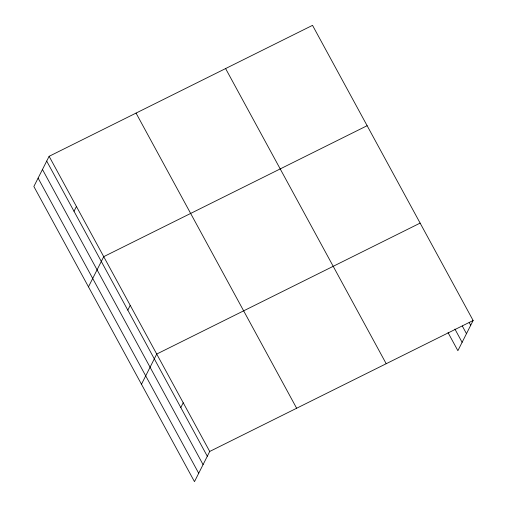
<?xml version="1.0" encoding="UTF-8"?>
<svg xmlns="http://www.w3.org/2000/svg" width="507" height="507" viewBox="0 0 507 507"><rect width="100%" height="100%" fill="white"/><g stroke="black" fill="none" stroke-linecap="round" stroke-linejoin="round"><path stroke-width="0.76" d="M49.122 156.308L33.868 186.5L194.473 481.65L209.721 451.458L473.132 320.5L312.527 25.35L49.122 156.308L209.721 451.458M74.003 211.267L76.424 206.482M88.472 286.848L103.726 256.656L367.131 125.704M127.808 310.145L130.223 305.36M141.472 384.249L156.726 354.057L420.132 223.099M180.803 407.546L183.223 402.754M473.132 320.5L457.878 350.692L448.036 332.605M469.197 322.509L470.711 325.291M462.314 326.02L466.478 333.676M454.925 329.094L462.118 342.314M225.602 68.565L386.207 363.715M136.047 113.093L296.646 408.243M46.701 161.093L207.306 456.243M42.468 169.477L203.073 464.627M38.101 178.115L198.706 473.265"/></g></svg>
